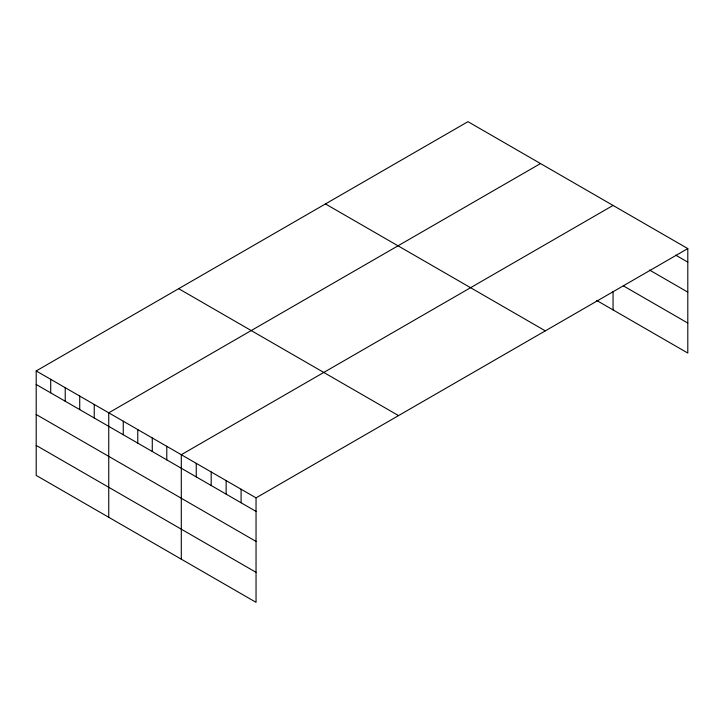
<?xml version="1.0" encoding="UTF-8"?>
<svg xmlns="http://www.w3.org/2000/svg" width="724" height="724" viewBox="0 0 724 724"><rect width="100%" height="100%" fill="white"/><g stroke="black" fill="none" stroke-linecap="round" stroke-linejoin="round"><path stroke-width="1.09" d="M687.8 248.594L256.043 497.868L256.043 602.332L36.2 475.406L36.2 370.941L467.957 121.668L687.8 248.594L687.8 353.059L596.612 300.406M540.502 163.552L108.745 412.825L108.745 517.289M613.056 205.435L181.299 454.708L181.299 559.181M675.655 255.119L687.8 262.133M649.491 270.025L687.8 292.143M623.328 285.835L687.8 323.058M325.474 203.933L545.317 330.85M178.683 288.686L398.526 415.603M36.2 370.941L256.043 497.868M36.2 384.48L256.043 511.406M36.2 414.49L256.043 541.416M36.2 445.405L256.043 572.331M613.056 291.691L613.056 309.908M241.092 489.234L241.092 502.782M226.141 480.6L226.141 494.148M211.191 471.976L211.191 485.514M196.249 463.342L196.249 476.89M166.782 446.337L166.782 459.876M152.275 437.957L152.275 451.505M137.768 429.576L137.768 443.124M123.261 421.205L123.261 434.744M94.238 404.454L94.238 417.992M79.73 396.073L79.73 409.612M65.223 387.693L65.223 401.241M50.707 379.322L50.707 392.861"/></g></svg>
